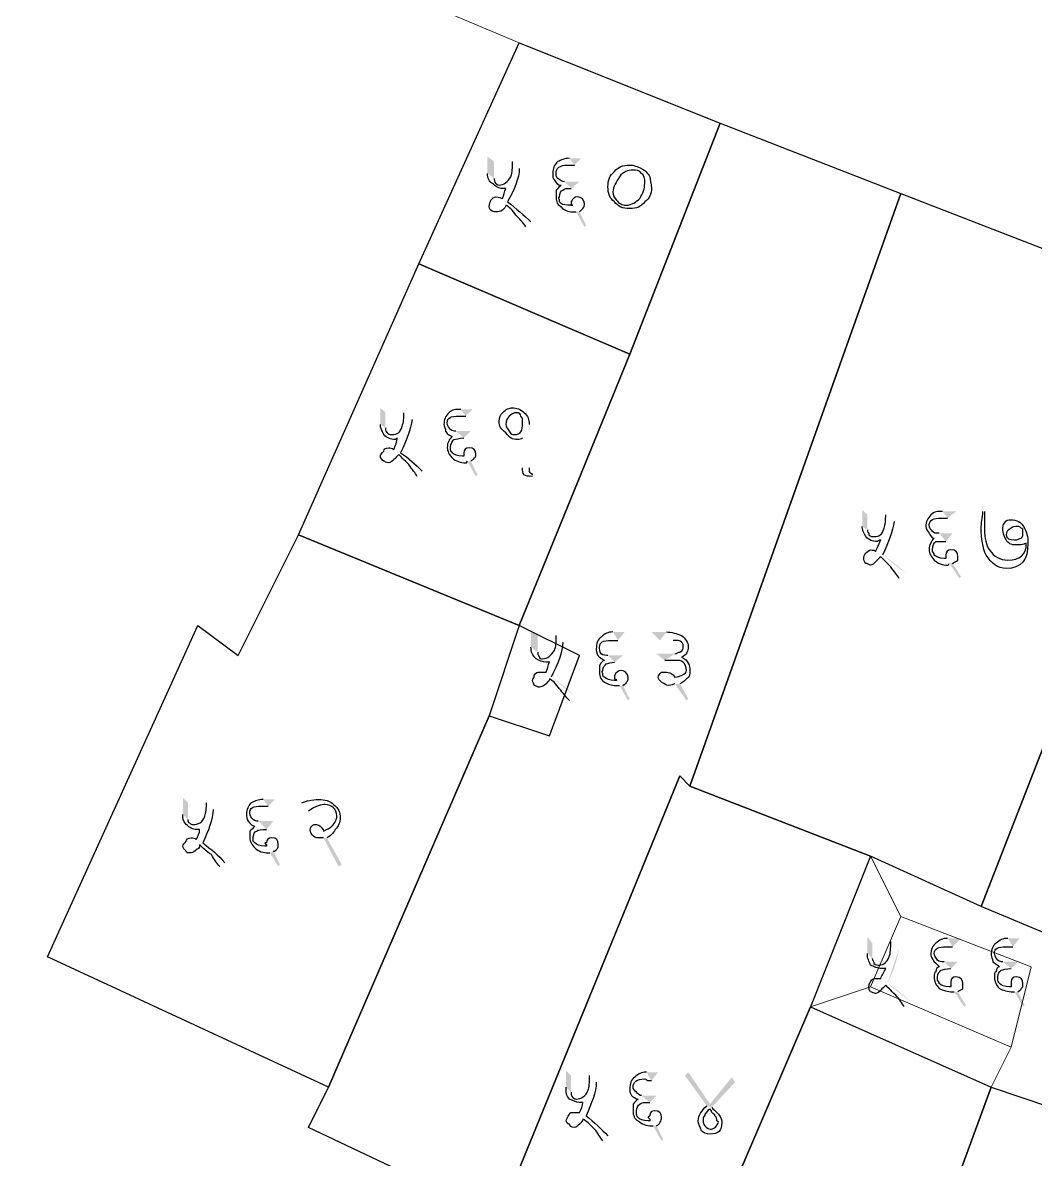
# Model space of a CAD drawing. Header units: inches. Extents: x 5 to 133, y 5 to 145.
# Drawn here: x 16.96 to 29.77, y 60.85 to 75.23 of the extents above; entities that cross this region are included whole.
import ezdxf

# ---------------------------------------------------------------- set-up
doc = ezdxf.new("R2010")
doc.units = ezdxf.units.IN
doc.header["$MEASUREMENT"] = 0
doc.layers.add('PDF_Geometry', color=7, linetype='Continuous')
doc.layers.add('PDF_Solid Fills', color=7, linetype='Continuous')

msp = doc.modelspace()

# ---------------------------------------------------------------- hatches: boundary and pattern name
at = {"layer": 'PDF_Solid Fills', "transparency": 33554559}
h = msp.add_hatch(color=256, dxfattribs=at)
h.paths.add_polyline_path([(23.156, 73.47), (23.241, 73.385)], flags=0)
h.paths.add_polyline_path([(23.389, 72.708), (23.326, 72.644)], flags=0)
h.paths.add_polyline_path([(22.839, 73.321), (22.839, 73.533), (22.923, 73.47), (22.923, 73.258)], flags=0)
h.paths.add_polyline_path([(23.939, 73.427), (24.024, 73.512), (23.876, 73.512)], flags=0)
h.paths.add_polyline_path([(23.961, 72.835), (24.066, 72.644), (24.088, 72.665), (24.003, 72.835)], flags=0)
h.paths.add_polyline_path([(23.897, 73.131), (24.003, 73.216), (23.812, 73.216)], flags=0)
h = msp.add_hatch(color=256, dxfattribs=at)
h.paths.add_polyline_path([(21.78, 70.295), (21.886, 70.21)], flags=0)
h.paths.add_polyline_path([(22.013, 69.554), (21.95, 69.49)], flags=0)
h.paths.add_polyline_path([(21.484, 70.146), (21.484, 70.358), (21.548, 70.295), (21.548, 70.104)], flags=0)
h.paths.add_polyline_path([(22.564, 70.252), (22.648, 70.337), (22.5, 70.337)], flags=0)
h.paths.add_polyline_path([(22.585, 69.681), (22.691, 69.49), (22.712, 69.511), (22.627, 69.681)], flags=0)
h.paths.add_polyline_path([(22.542, 69.977), (22.627, 70.062), (22.437, 70.062)], flags=0)
h.paths.add_polyline_path([(23.368, 70.146), (23.368, 69.596)], flags=0)
h.paths.add_polyline_path([(23.41, 69.511), (23.41, 69.49)], flags=0)
h = msp.add_hatch(color=256, dxfattribs=at)
h.paths.add_polyline_path([(27.876, 69.003), (27.982, 68.919)], flags=0)
h.paths.add_polyline_path([(28.131, 68.263, 0.059151), (27.834, 68.495)], flags=0)
h.paths.add_polyline_path([(28.131, 68.263), (28.046, 68.199)], flags=0)
h.paths.add_polyline_path([(27.58, 68.855), (27.58, 69.067), (27.644, 69.003), (27.644, 68.813)], flags=0)
h.paths.add_polyline_path([(28.66, 68.961), (28.765, 69.046), (28.596, 69.046)], flags=0)
h.paths.add_polyline_path([(28.681, 68.39), (28.808, 68.199), (28.829, 68.22), (28.723, 68.39)], flags=0)
h.paths.add_polyline_path([(28.638, 68.665), (28.723, 68.771), (28.554, 68.771)], flags=0)
h.paths.add_polyline_path([(29.104, 69.046), (29.125, 69.046)], flags=0)
h.paths.add_polyline_path([(29.655, 68.644), (29.655, 68.644)], flags=0)
h = msp.add_hatch(color=256, dxfattribs=at)
h.paths.add_polyline_path([(23.707, 67.479), (23.791, 67.395)], flags=0)
h.paths.add_polyline_path([(23.939, 66.717, 0.059151), (23.643, 66.95)], flags=0)
h.paths.add_polyline_path([(23.939, 66.717), (23.876, 66.654)], flags=0)
h.paths.add_polyline_path([(23.389, 67.331), (23.389, 67.543), (23.474, 67.479), (23.474, 67.268)], flags=0)
h.paths.add_polyline_path([(24.49, 67.416), (24.574, 67.522), (24.426, 67.522)], flags=0)
h.paths.add_polyline_path([(24.511, 66.844), (24.617, 66.654), (24.638, 66.675), (24.553, 66.844)], flags=0)
h.paths.add_polyline_path([(24.447, 67.141), (24.553, 67.225), (24.363, 67.225)], flags=0)
h.paths.add_polyline_path([(25.019, 67.416), (24.913, 67.522), (25.104, 67.522)], flags=0)
h.paths.add_polyline_path([(25.273, 66.866), (25.379, 66.675), (25.358, 66.654), (25.209, 66.866)], flags=0)
h.paths.add_polyline_path([(25.082, 67.162), (24.977, 67.247), (25.209, 67.247)], flags=0)
h = msp.add_hatch(color=256, dxfattribs=at)
h.paths.add_polyline_path([(19.283, 65.363), (19.367, 65.278)], flags=0)
h.paths.add_polyline_path([(19.516, 64.601), (19.452, 64.558)], flags=0)
h.paths.add_polyline_path([(18.986, 65.215), (18.986, 65.426), (19.05, 65.363), (19.05, 65.151)], flags=0)
h.paths.add_polyline_path([(20.066, 65.32), (20.151, 65.405), (20.002, 65.405)], flags=0)
h.paths.add_polyline_path([(20.087, 64.728), (20.193, 64.558), (20.214, 64.58), (20.129, 64.749)], flags=0)
h.paths.add_polyline_path([(20.045, 65.024), (20.129, 65.13), (19.939, 65.13)], flags=0)
h.paths.add_polyline_path([(20.574, 65.257), (20.489, 65.363)], flags=0)
h.paths.add_polyline_path([(20.807, 64.918), (20.997, 64.58), (20.955, 64.558), (20.764, 64.918)], flags=0)
h = msp.add_hatch(color=256, dxfattribs=at)
h.paths.add_polyline_path([(27.94, 63.606), (28.046, 63.521)], flags=0)
h.paths.add_polyline_path([(27.898, 63.077, 0.0757), (28.046, 63.521)], flags=0)
h.paths.add_polyline_path([(28.194, 62.844, 0.059151), (27.898, 63.077)], flags=0)
h.paths.add_polyline_path([(28.194, 62.844), (28.109, 62.78)], flags=0)
h.paths.add_polyline_path([(27.644, 63.458), (27.644, 63.669), (27.707, 63.585), (27.707, 63.394)], flags=0)
h.paths.add_polyline_path([(28.723, 63.542), (28.829, 63.648), (28.66, 63.648)], flags=0)
h.paths.add_polyline_path([(28.744, 62.971), (28.871, 62.78), (28.892, 62.802), (28.787, 62.971)], flags=0)
h.paths.add_polyline_path([(28.702, 63.267), (28.787, 63.352), (28.617, 63.352)], flags=0)
h.paths.add_polyline_path([(29.485, 63.542), (29.57, 63.648), (29.422, 63.648)], flags=0)
h.paths.add_polyline_path([(29.506, 62.971), (29.612, 62.78), (29.633, 62.802), (29.549, 62.971)], flags=0)
h.paths.add_polyline_path([(29.464, 63.267), (29.549, 63.352), (29.358, 63.352)], flags=0)
h = msp.add_hatch(color=256, dxfattribs=at)
h.paths.add_polyline_path([(24.13, 61.913), (24.215, 61.828)], flags=0)
h.paths.add_polyline_path([(24.363, 61.151), (24.299, 61.087)], flags=0)
h.paths.add_polyline_path([(23.834, 61.764), (23.834, 61.976), (23.897, 61.913), (23.897, 61.701)], flags=0)
h.paths.add_polyline_path([(24.913, 61.849), (24.998, 61.955), (24.85, 61.955)], flags=0)
h.paths.add_polyline_path([(24.934, 61.278), (25.04, 61.087), (25.061, 61.108), (24.977, 61.278)], flags=0)
h.paths.add_polyline_path([(24.892, 61.574), (24.977, 61.659), (24.786, 61.659)], flags=0)
h.paths.add_polyline_path([(25.612, 61.532), (25.336, 61.913), (25.379, 61.955), (25.654, 61.553), (25.929, 61.891), (25.971, 61.828), (25.675, 61.51)], flags=0)

# ---------------------------------------------------------------- linework, layer by layer
at = {"layer": 'PDF_Geometry', "lineweight": 9}
msp.add_lwpolyline([(52.451, 63.415), (35.814, 70.019), (32.004, 71.543), (28.067, 73.067), (25.781, 73.956), (23.241, 74.972), (14.478, 78.655), (15.113, 81.195), (20.574, 79.036), (23.876, 77.766), (26.924, 76.623), (29.845, 75.48), (31.623, 74.972), (36.449, 73.194)], dxfattribs=at)
msp.add_lwpolyline([(52.451, 63.415), (35.814, 70.019), (32.004, 71.543), (28.067, 73.067), (25.781, 73.956), (23.241, 74.972), (14.478, 78.655), (15.113, 81.195), (20.574, 79.036), (23.876, 77.766), (26.924, 76.623), (29.845, 75.48), (31.623, 74.972), (36.449, 73.194)], dxfattribs=at)
at = {"layer": 'PDF_Geometry', "color": 21, "lineweight": 13, "true_color": 0xffafaf}
for points in [[(25.781, 73.956), (24.638, 71.035), (21.971, 72.178), (23.241, 74.972)], [(25.781, 73.956), (24.638, 71.035), (21.971, 72.178), (23.241, 74.972)], [(25.781, 73.956), (24.638, 71.035), (21.971, 72.178), (23.241, 74.972)], [(25.781, 73.956), (24.638, 71.035), (21.971, 72.178), (23.241, 74.972)], [(28.067, 73.067), (25.4, 65.574), (25.273, 65.701), (22.987, 60.113), (20.574, 61.256), (20.828, 61.764), (22.86, 66.463), (23.622, 66.209), (24.003, 67.225), (23.241, 67.606), (24.638, 71.035), (25.781, 73.956)], [(28.067, 73.067), (25.4, 65.574), (25.273, 65.701), (22.987, 60.113), (20.574, 61.256), (20.828, 61.764), (22.86, 66.463), (23.622, 66.209), (24.003, 67.225), (23.241, 67.606), (24.638, 71.035), (25.781, 73.956)], [(28.067, 73.067), (25.4, 65.574), (25.273, 65.701), (22.987, 60.113), (20.574, 61.256), (20.828, 61.764), (22.86, 66.463), (23.622, 66.209), (24.003, 67.225), (23.241, 67.606), (24.638, 71.035), (25.781, 73.956)], [(28.067, 73.067), (25.4, 65.574), (25.273, 65.701), (22.987, 60.113), (20.574, 61.256), (20.828, 61.764), (22.86, 66.463), (23.622, 66.209), (24.003, 67.225), (23.241, 67.606), (24.638, 71.035), (25.781, 73.956)], [(32.004, 71.543), (29.083, 64.05), (27.686, 64.685), (25.4, 65.574), (28.067, 73.067)], [(32.004, 71.543), (29.083, 64.05), (27.686, 64.685), (25.4, 65.574), (28.067, 73.067)], [(32.004, 71.543), (29.083, 64.05), (27.686, 64.685), (25.4, 65.574), (28.067, 73.067)], [(32.004, 71.543), (29.083, 64.05), (27.686, 64.685), (25.4, 65.574), (28.067, 73.067)], [(24.638, 71.035), (23.241, 67.606), (20.447, 68.749), (21.971, 72.178)], [(24.638, 71.035), (23.241, 67.606), (20.447, 68.749), (21.971, 72.178)], [(24.638, 71.035), (23.241, 67.606), (20.447, 68.749), (21.971, 72.178)], [(24.638, 71.035), (23.241, 67.606), (20.447, 68.749), (21.971, 72.178)], [(32.512, 61.383), (30.226, 62.272), (30.607, 63.415), (29.083, 64.05), (32.004, 71.543), (35.814, 70.019)], [(32.512, 61.383), (30.226, 62.272), (30.607, 63.415), (29.083, 64.05), (32.004, 71.543), (35.814, 70.019)], [(32.512, 61.383), (30.226, 62.272), (30.607, 63.415), (29.083, 64.05), (32.004, 71.543), (35.814, 70.019)], [(32.512, 61.383), (30.226, 62.272), (30.607, 63.415), (29.083, 64.05), (32.004, 71.543), (35.814, 70.019)], [(23.241, 67.606), (22.86, 66.463), (20.828, 61.764), (17.272, 63.415), (19.177, 67.606), (19.685, 67.225), (20.447, 68.749)], [(23.241, 67.606), (22.86, 66.463), (20.828, 61.764), (17.272, 63.415), (19.177, 67.606), (19.685, 67.225), (20.447, 68.749)], [(23.241, 67.606), (22.86, 66.463), (20.828, 61.764), (17.272, 63.415), (19.177, 67.606), (19.685, 67.225), (20.447, 68.749)], [(23.241, 67.606), (22.86, 66.463), (20.828, 61.764), (17.272, 63.415), (19.177, 67.606), (19.685, 67.225), (20.447, 68.749)], [(25.4, 65.574), (27.686, 64.685), (26.924, 62.78), (24.257, 56.557), (21.844, 57.573), (22.987, 60.113), (25.273, 65.701)], [(25.4, 65.574), (27.686, 64.685), (26.924, 62.78), (24.257, 56.557), (21.844, 57.573), (22.987, 60.113), (25.273, 65.701)], [(25.4, 65.574), (27.686, 64.685), (26.924, 62.78), (24.257, 56.557), (21.844, 57.573), (22.987, 60.113), (25.273, 65.701)], [(25.4, 65.574), (27.686, 64.685), (26.924, 62.78), (24.257, 56.557), (21.844, 57.573), (22.987, 60.113), (25.273, 65.701)], [(29.21, 61.764), (26.924, 55.541), (24.257, 56.557), (26.924, 62.78)], [(29.21, 61.764), (26.924, 55.541), (24.257, 56.557), (26.924, 62.78)], [(29.21, 61.764), (26.924, 55.541), (24.257, 56.557), (26.924, 62.78)], [(29.21, 61.764), (26.924, 55.541), (24.257, 56.557), (26.924, 62.78)], [(32.512, 61.383), (32.258, 60.621), (29.972, 54.906), (29.845, 54.398), (26.924, 55.541), (29.21, 61.764), (29.972, 61.51), (30.226, 62.272)], [(32.512, 61.383), (32.258, 60.621), (29.972, 54.906), (29.845, 54.398), (26.924, 55.541), (29.21, 61.764), (29.972, 61.51), (30.226, 62.272)], [(32.512, 61.383), (32.258, 60.621), (29.972, 54.906), (29.845, 54.398), (26.924, 55.541), (29.21, 61.764), (29.972, 61.51), (30.226, 62.272)], [(32.512, 61.383), (32.258, 60.621), (29.972, 54.906), (29.845, 54.398), (26.924, 55.541), (29.21, 61.764), (29.972, 61.51), (30.226, 62.272)]]:
    msp.add_lwpolyline(points, close=True, dxfattribs=at)
at = {"layer": 'PDF_Geometry', "color": 21, "lineweight": 25, "true_color": 0xffafaf}
for points in [[(25.781, 73.956), (24.638, 71.035), (21.971, 72.178), (23.241, 74.972)], [(25.781, 73.956), (24.638, 71.035), (21.971, 72.178), (23.241, 74.972)], [(28.067, 73.067), (25.4, 65.574), (25.273, 65.701), (22.987, 60.113), (20.574, 61.256), (20.828, 61.764), (22.86, 66.463), (23.622, 66.209), (24.003, 67.225), (23.241, 67.606), (24.638, 71.035), (25.781, 73.956)], [(28.067, 73.067), (25.4, 65.574), (25.273, 65.701), (22.987, 60.113), (20.574, 61.256), (20.828, 61.764), (22.86, 66.463), (23.622, 66.209), (24.003, 67.225), (23.241, 67.606), (24.638, 71.035), (25.781, 73.956)], [(32.004, 71.543), (29.083, 64.05), (27.686, 64.685), (25.4, 65.574), (28.067, 73.067)], [(32.004, 71.543), (29.083, 64.05), (27.686, 64.685), (25.4, 65.574), (28.067, 73.067)], [(24.638, 71.035), (23.241, 67.606), (20.447, 68.749), (21.971, 72.178)], [(24.638, 71.035), (23.241, 67.606), (20.447, 68.749), (21.971, 72.178)], [(32.512, 61.383), (30.226, 62.272), (30.607, 63.415), (29.083, 64.05), (32.004, 71.543), (35.814, 70.019)], [(32.512, 61.383), (30.226, 62.272), (30.607, 63.415), (29.083, 64.05), (32.004, 71.543), (35.814, 70.019)], [(23.241, 67.606), (22.86, 66.463), (20.828, 61.764), (17.272, 63.415), (19.177, 67.606), (19.685, 67.225), (20.447, 68.749)], [(23.241, 67.606), (22.86, 66.463), (20.828, 61.764), (17.272, 63.415), (19.177, 67.606), (19.685, 67.225), (20.447, 68.749)], [(25.4, 65.574), (27.686, 64.685), (26.924, 62.78), (24.257, 56.557), (21.844, 57.573), (22.987, 60.113), (25.273, 65.701)], [(25.4, 65.574), (27.686, 64.685), (26.924, 62.78), (24.257, 56.557), (21.844, 57.573), (22.987, 60.113), (25.273, 65.701)], [(29.21, 61.764), (26.924, 55.541), (24.257, 56.557), (26.924, 62.78)], [(29.21, 61.764), (26.924, 55.541), (24.257, 56.557), (26.924, 62.78)], [(32.512, 61.383), (32.258, 60.621), (29.972, 54.906), (29.845, 54.398), (26.924, 55.541), (29.21, 61.764), (29.972, 61.51), (30.226, 62.272)], [(32.512, 61.383), (32.258, 60.621), (29.972, 54.906), (29.845, 54.398), (26.924, 55.541), (29.21, 61.764), (29.972, 61.51), (30.226, 62.272)]]:
    msp.add_lwpolyline(points, close=True, dxfattribs=at)
at = {"layer": 'PDF_Geometry', "lineweight": 9}
for points in [[(25.781, 73.956), (24.638, 71.035), (21.971, 72.178), (23.241, 74.972)], [(25.781, 73.956), (24.638, 71.035), (21.971, 72.178), (23.241, 74.972)], [(28.067, 73.067), (25.4, 65.574), (25.273, 65.701), (22.987, 60.113), (20.574, 61.256), (20.828, 61.764), (22.86, 66.463), (23.241, 67.606), (24.638, 71.035), (25.781, 73.956)], [(28.067, 73.067), (25.4, 65.574), (25.273, 65.701), (22.987, 60.113), (20.574, 61.256), (20.828, 61.764), (22.86, 66.463), (23.241, 67.606), (24.638, 71.035), (25.781, 73.956)], [(32.004, 71.543), (29.083, 64.05), (27.686, 64.685), (25.4, 65.574), (28.067, 73.067)], [(32.004, 71.543), (29.083, 64.05), (27.686, 64.685), (25.4, 65.574), (28.067, 73.067)], [(24.638, 71.035), (23.241, 67.606), (20.447, 68.749), (21.971, 72.178)], [(24.638, 71.035), (23.241, 67.606), (20.447, 68.749), (21.971, 72.178)], [(35.814, 70.019), (32.512, 61.383), (30.226, 62.272), (29.972, 61.51), (29.21, 61.764), (29.464, 62.272), (29.718, 63.288), (28.067, 63.923), (27.686, 64.685), (29.083, 64.05), (32.004, 71.543)], [(35.814, 70.019), (32.512, 61.383), (30.226, 62.272), (29.972, 61.51), (29.21, 61.764), (29.464, 62.272), (29.718, 63.288), (28.067, 63.923), (27.686, 64.685), (29.083, 64.05), (32.004, 71.543)], [(23.241, 67.606), (22.86, 66.463), (20.828, 61.764), (17.272, 63.415), (19.177, 67.606), (19.685, 67.225), (20.447, 68.749)], [(23.241, 67.606), (22.86, 66.463), (20.828, 61.764), (17.272, 63.415), (19.177, 67.606), (19.685, 67.225), (20.447, 68.749)], [(25.4, 65.574), (27.686, 64.685), (28.067, 63.923), (27.686, 63.034), (26.924, 62.78), (24.257, 56.557), (21.844, 57.573), (22.987, 60.113), (25.273, 65.701)], [(25.4, 65.574), (27.686, 64.685), (28.067, 63.923), (27.686, 63.034), (26.924, 62.78), (24.257, 56.557), (21.844, 57.573), (22.987, 60.113), (25.273, 65.701)], [(29.464, 62.272), (27.686, 63.034), (28.067, 63.923), (29.718, 63.288)], [(29.464, 62.272), (27.686, 63.034), (28.067, 63.923), (29.718, 63.288)], [(29.464, 62.272), (29.21, 61.764), (26.924, 55.541), (24.257, 56.557), (26.924, 62.78), (27.686, 63.034)], [(29.464, 62.272), (29.21, 61.764), (26.924, 55.541), (24.257, 56.557), (26.924, 62.78), (27.686, 63.034)], [(32.512, 61.383), (32.258, 60.621), (29.972, 54.906), (29.845, 54.398), (26.924, 55.541), (29.21, 61.764), (29.972, 61.51), (30.226, 62.272)], [(32.512, 61.383), (32.258, 60.621), (29.972, 54.906), (29.845, 54.398), (26.924, 55.541), (29.21, 61.764), (29.972, 61.51), (30.226, 62.272)]]:
    msp.add_lwpolyline(points, close=True, dxfattribs=at)
at = {"layer": 'PDF_Geometry', "lineweight": 25}
for points in [[(23.135, 73.279), (23.156, 73.343), (23.156, 73.385), (23.156, 73.47)], [(23.728, 73.47), (23.685, 73.427), (23.664, 73.385), (23.664, 73.321)], [(23.876, 73.512), (23.812, 73.512), (23.77, 73.491), (23.728, 73.47)], [(22.902, 73.194), (22.86, 73.216), (22.839, 73.258), (22.839, 73.321)], [(23.241, 73.385), (23.241, 73.258), (23.177, 73.11), (23.093, 72.962)], [(23.664, 73.321), (23.664, 73.279), (23.664, 73.258), (23.685, 73.237)], [(23.707, 73.321), (23.707, 73.385), (23.749, 73.427), (23.855, 73.427)], [(23.728, 73.258), (23.707, 73.279), (23.707, 73.3), (23.707, 73.321)], [(23.855, 73.427), (23.855, 73.427), (23.876, 73.427), (23.897, 73.427)], [(23.897, 73.427), (23.918, 73.427), (23.939, 73.427), (23.939, 73.427)], [(24.363, 73.152), (24.363, 73.237), (24.384, 73.3), (24.447, 73.343)], [(24.447, 73.343), (24.49, 73.406), (24.553, 73.427), (24.638, 73.427)], [(24.68, 73.364), (24.617, 73.364), (24.553, 73.343), (24.511, 73.279)], [(24.638, 73.427), (24.68, 73.427), (24.744, 73.406), (24.786, 73.385)], [(24.786, 73.321), (24.765, 73.364), (24.723, 73.364), (24.68, 73.364)], [(24.786, 73.385), (24.828, 73.364), (24.871, 73.321), (24.892, 73.279)], [(24.828, 73.194), (24.828, 73.258), (24.828, 73.3), (24.786, 73.321)], [(23.029, 73.131), (22.987, 73.131), (22.945, 73.152), (22.902, 73.194)], [(22.923, 73.258), (22.923, 73.237), (22.923, 73.216), (22.945, 73.194)], [(22.945, 73.194), (22.945, 73.194), (22.966, 73.173), (22.987, 73.173)], [(22.987, 73.173), (23.05, 73.173), (23.093, 73.216), (23.135, 73.279)], [(23.685, 73.237), (23.707, 73.194), (23.728, 73.173), (23.77, 73.173)], [(23.77, 73.173), (23.749, 73.152), (23.728, 73.131), (23.707, 73.11)], [(23.812, 73.216), (23.791, 73.216), (23.749, 73.237), (23.728, 73.258)], [(24.511, 73.279), (24.469, 73.216), (24.426, 73.152), (24.426, 73.089)], [(24.765, 73.004), (24.807, 73.067), (24.828, 73.131), (24.828, 73.194)], [(24.892, 73.279), (24.892, 73.237), (24.913, 73.194), (24.913, 73.131)], [(22.881, 72.983), (22.902, 73.004), (22.923, 73.025), (22.945, 73.025)], [(22.945, 73.025), (22.987, 73.025), (23.008, 73.004), (23.029, 73.004)], [(23.029, 73.004), (23.05, 73.046), (23.05, 73.089), (23.072, 73.131)], [(23.072, 73.131), (23.072, 73.131), (23.05, 73.131), (23.029, 73.131)], [(23.707, 73.11), (23.707, 73.089), (23.707, 73.067), (23.707, 73.025)], [(23.707, 73.025), (23.707, 72.983), (23.707, 72.94), (23.77, 72.898)], [(23.749, 72.983), (23.749, 73.004), (23.728, 73.004), (23.749, 73.025)], [(23.749, 73.025), (23.749, 73.067), (23.77, 73.11), (23.791, 73.11)], [(23.791, 73.11), (23.812, 73.131), (23.855, 73.131), (23.897, 73.131)], [(23.982, 73.025), (23.939, 73.025), (23.918, 73.004), (23.897, 72.962)], [(24.066, 72.94), (24.066, 72.983), (24.024, 73.025), (23.982, 73.025)], [(24.447, 72.962), (24.384, 73.004), (24.363, 73.067), (24.363, 73.152)], [(24.426, 73.089), (24.426, 73.046), (24.447, 73.004), (24.469, 72.983)], [(24.913, 73.131), (24.913, 73.067), (24.892, 73.004), (24.828, 72.962)], [(22.86, 72.898), (22.86, 72.94), (22.881, 72.962), (22.881, 72.983)], [(22.881, 72.856), (22.881, 72.856), (22.86, 72.877), (22.86, 72.898)], [(23.072, 72.919), (23.072, 72.898), (23.05, 72.877), (23.029, 72.856)], [(23.199, 72.792), (23.156, 72.856), (23.114, 72.898), (23.072, 72.919)], [(23.093, 72.962), (23.199, 72.877), (23.304, 72.792), (23.389, 72.708)], [(23.77, 72.94), (23.749, 72.962), (23.749, 72.962), (23.749, 72.983)], [(23.897, 72.919), (23.834, 72.919), (23.791, 72.919), (23.77, 72.94)], [(23.77, 72.898), (23.812, 72.856), (23.855, 72.835), (23.918, 72.835)], [(23.897, 72.962), (23.897, 72.962), (23.897, 72.94), (23.897, 72.94)], [(23.897, 72.94), (23.897, 72.94), (23.897, 72.94), (23.897, 72.919)], [(23.897, 72.919), (23.918, 72.919), (23.918, 72.919), (23.918, 72.919)], [(23.918, 72.919), (23.918, 72.919), (23.897, 72.919), (23.897, 72.919)], [(24.003, 72.835), (24.024, 72.856), (24.045, 72.877), (24.045, 72.877)], [(24.045, 72.877), (24.066, 72.898), (24.066, 72.919), (24.066, 72.94)], [(24.638, 72.877), (24.553, 72.877), (24.49, 72.898), (24.447, 72.962)], [(24.469, 72.983), (24.511, 72.94), (24.532, 72.919), (24.596, 72.919)], [(24.596, 72.919), (24.659, 72.919), (24.723, 72.962), (24.765, 73.004)], [(24.828, 72.962), (24.786, 72.898), (24.723, 72.877), (24.638, 72.877)], [(22.945, 72.835), (22.923, 72.835), (22.902, 72.835), (22.881, 72.856)], [(23.029, 72.856), (23.008, 72.835), (22.966, 72.835), (22.945, 72.835)], [(23.326, 72.644), (23.283, 72.708), (23.241, 72.75), (23.199, 72.792)], [(23.918, 72.835), (23.939, 72.835), (23.939, 72.835), (23.961, 72.835)], [(21.759, 70.125), (21.78, 70.168), (21.78, 70.231), (21.78, 70.295)], [(22.352, 70.295), (22.31, 70.252), (22.288, 70.21), (22.288, 70.146)], [(22.5, 70.337), (22.437, 70.337), (22.394, 70.337), (22.352, 70.295)], [(22.987, 70.189), (22.987, 70.231), (23.008, 70.273), (23.029, 70.295)], [(23.029, 70.295), (23.072, 70.337), (23.114, 70.358), (23.156, 70.358)], [(23.199, 70.295), (23.177, 70.295), (23.135, 70.273), (23.114, 70.252)], [(23.156, 70.358), (23.199, 70.358), (23.262, 70.337), (23.304, 70.295)], [(23.262, 70.252), (23.262, 70.273), (23.241, 70.295), (23.199, 70.295)], [(23.304, 70.295), (23.347, 70.252), (23.368, 70.21), (23.368, 70.146)], [(21.526, 70.019), (21.505, 70.062), (21.484, 70.104), (21.484, 70.146)], [(21.886, 70.21), (21.865, 70.083), (21.823, 69.956), (21.738, 69.787)], [(22.288, 70.146), (22.288, 70.125), (22.31, 70.083), (22.31, 70.062)], [(22.331, 70.168), (22.331, 70.231), (22.373, 70.252), (22.479, 70.252)], [(22.373, 70.083), (22.352, 70.104), (22.331, 70.125), (22.331, 70.168)], [(22.479, 70.252), (22.5, 70.252), (22.5, 70.252), (22.521, 70.252)], [(22.521, 70.252), (22.542, 70.252), (22.564, 70.252), (22.564, 70.252)], [(23.072, 70.041), (23.008, 70.083), (22.987, 70.125), (22.987, 70.189)], [(23.114, 70.252), (23.093, 70.231), (23.072, 70.189), (23.072, 70.146)], [(23.072, 70.146), (23.072, 70.125), (23.093, 70.083), (23.114, 70.062)], [(23.177, 70.019), (23.262, 70.019), (23.283, 70.062), (23.283, 70.168)], [(23.283, 70.168), (23.283, 70.21), (23.283, 70.231), (23.262, 70.252)], [(21.675, 69.956), (21.611, 69.956), (21.569, 69.977), (21.526, 70.019)], [(21.548, 70.104), (21.548, 70.083), (21.548, 70.062), (21.569, 70.041)], [(21.569, 70.041), (21.59, 70.019), (21.59, 70.019), (21.632, 70.019)], [(21.632, 70.019), (21.696, 70.019), (21.738, 70.041), (21.759, 70.125)], [(22.31, 70.062), (22.331, 70.019), (22.373, 69.998), (22.394, 69.998)], [(22.394, 69.998), (22.373, 69.977), (22.352, 69.956), (22.352, 69.935)], [(22.437, 70.062), (22.415, 70.062), (22.394, 70.062), (22.373, 70.083)], [(23.22, 69.956), (23.156, 69.956), (23.114, 69.977), (23.072, 70.041)], [(23.114, 70.062), (23.135, 70.019), (23.156, 70.019), (23.177, 70.019)], [(21.526, 69.808), (21.526, 69.829), (21.548, 69.85), (21.59, 69.85)], [(21.59, 69.85), (21.611, 69.85), (21.632, 69.85), (21.653, 69.829)], [(21.653, 69.829), (21.675, 69.871), (21.696, 69.935), (21.696, 69.977)], [(21.696, 69.977), (21.696, 69.977), (21.675, 69.956), (21.675, 69.956)], [(22.352, 69.935), (22.331, 69.914), (22.331, 69.892), (22.331, 69.85)], [(22.331, 69.85), (22.331, 69.808), (22.352, 69.765), (22.394, 69.723)], [(22.373, 69.85), (22.373, 69.914), (22.394, 69.935), (22.415, 69.956)], [(22.373, 69.829), (22.373, 69.829), (22.373, 69.85), (22.373, 69.85)], [(22.415, 69.956), (22.437, 69.956), (22.479, 69.977), (22.542, 69.977)], [(22.606, 69.85), (22.564, 69.85), (22.542, 69.829), (22.542, 69.787)], [(22.691, 69.765), (22.691, 69.829), (22.669, 69.85), (22.606, 69.85)], [(23.283, 69.977), (23.262, 69.956), (23.241, 69.956), (23.22, 69.956)], [(21.484, 69.744), (21.484, 69.765), (21.505, 69.787), (21.526, 69.808)], [(21.526, 69.681), (21.505, 69.702), (21.484, 69.723), (21.484, 69.744)], [(21.717, 69.765), (21.696, 69.744), (21.675, 69.723), (21.653, 69.702)], [(21.844, 69.638), (21.78, 69.702), (21.738, 69.744), (21.717, 69.765)], [(21.738, 69.787), (21.844, 69.723), (21.929, 69.638), (22.013, 69.554)], [(22.394, 69.787), (22.394, 69.787), (22.373, 69.808), (22.373, 69.829)], [(22.521, 69.744), (22.458, 69.744), (22.415, 69.765), (22.394, 69.787)], [(22.394, 69.723), (22.437, 69.681), (22.5, 69.66), (22.564, 69.66)], [(22.542, 69.744), (22.542, 69.744), (22.542, 69.744), (22.521, 69.744)], [(22.542, 69.787), (22.542, 69.765), (22.542, 69.765), (22.542, 69.765)], [(22.542, 69.765), (22.542, 69.765), (22.542, 69.744), (22.542, 69.744)], [(22.627, 69.681), (22.648, 69.702), (22.669, 69.702), (22.669, 69.723)], [(22.669, 69.723), (22.691, 69.723), (22.691, 69.744), (22.691, 69.765)], [(21.59, 69.66), (21.548, 69.66), (21.548, 69.681), (21.526, 69.681)], [(21.653, 69.702), (21.632, 69.681), (21.611, 69.66), (21.59, 69.66)], [(21.95, 69.49), (21.929, 69.533), (21.886, 69.575), (21.844, 69.638)], [(22.564, 69.66), (22.564, 69.66), (22.585, 69.66), (22.585, 69.681)], [(23.304, 69.511), (23.283, 69.533), (23.283, 69.554), (23.283, 69.596)], [(23.368, 69.596), (23.368, 69.575), (23.368, 69.554), (23.368, 69.554)], [(23.41, 69.49), (23.347, 69.49), (23.326, 69.49), (23.304, 69.511)], [(23.368, 69.554), (23.368, 69.533), (23.389, 69.533), (23.41, 69.511)], [(27.855, 68.834), (27.876, 68.876), (27.876, 68.94), (27.876, 69.003)], [(28.448, 69.003), (28.406, 68.961), (28.385, 68.919), (28.385, 68.855)], [(28.596, 69.046), (28.533, 69.046), (28.49, 69.046), (28.448, 69.003)], [(29.083, 68.834), (29.083, 68.898), (29.104, 68.961), (29.104, 69.046)], [(29.125, 69.046), (29.125, 69.025), (29.125, 68.982), (29.125, 68.94)], [(27.623, 68.728), (27.601, 68.771), (27.58, 68.813), (27.58, 68.855)], [(27.982, 68.919), (27.961, 68.792), (27.919, 68.665), (27.834, 68.495)], [(28.385, 68.855), (28.385, 68.834), (28.406, 68.792), (28.427, 68.771)], [(28.427, 68.876), (28.427, 68.94), (28.49, 68.961), (28.575, 68.961)], [(28.469, 68.792), (28.448, 68.813), (28.427, 68.834), (28.427, 68.876)], [(28.575, 68.961), (28.596, 68.961), (28.617, 68.961), (28.638, 68.961)], [(28.638, 68.961), (28.638, 68.961), (28.66, 68.961), (28.66, 68.961)], [(29.125, 68.94), (29.125, 68.876), (29.125, 68.855), (29.125, 68.813)], [(29.358, 68.813), (29.358, 68.855), (29.358, 68.876), (29.379, 68.898)], [(29.379, 68.898), (29.4, 68.94), (29.422, 68.94), (29.464, 68.94)], [(29.464, 68.94), (29.527, 68.94), (29.591, 68.919), (29.633, 68.834)], [(29.549, 68.855), (29.506, 68.855), (29.485, 68.855), (29.464, 68.834)], [(29.591, 68.834), (29.57, 68.855), (29.57, 68.855), (29.549, 68.855)], [(27.771, 68.665), (27.707, 68.665), (27.665, 68.686), (27.623, 68.728)], [(27.644, 68.813), (27.644, 68.792), (27.665, 68.771), (27.665, 68.749)], [(27.665, 68.749), (27.686, 68.728), (27.707, 68.728), (27.728, 68.728)], [(27.728, 68.728), (27.792, 68.728), (27.834, 68.749), (27.855, 68.834)], [(28.427, 68.771), (28.448, 68.728), (28.469, 68.707), (28.49, 68.707)], [(28.49, 68.707), (28.469, 68.686), (28.448, 68.665), (28.448, 68.644)], [(28.554, 68.771), (28.511, 68.771), (28.49, 68.771), (28.469, 68.792)], [(29.147, 68.495), (29.104, 68.58), (29.083, 68.707), (29.083, 68.834)], [(29.125, 68.813), (29.125, 68.707), (29.147, 68.622), (29.189, 68.559)], [(29.4, 68.686), (29.379, 68.728), (29.358, 68.771), (29.358, 68.813)], [(29.464, 68.834), (29.422, 68.813), (29.4, 68.792), (29.4, 68.749)], [(29.4, 68.749), (29.4, 68.707), (29.443, 68.686), (29.506, 68.686)], [(29.506, 68.686), (29.549, 68.686), (29.57, 68.707), (29.591, 68.707)], [(29.612, 68.792), (29.612, 68.813), (29.612, 68.834), (29.591, 68.834)], [(29.591, 68.707), (29.612, 68.728), (29.612, 68.749), (29.612, 68.792)], [(29.633, 68.834), (29.655, 68.792), (29.676, 68.728), (29.676, 68.644)], [(27.623, 68.517), (27.644, 68.538), (27.665, 68.559), (27.686, 68.559)], [(27.686, 68.559), (27.707, 68.559), (27.749, 68.559), (27.749, 68.538)], [(27.749, 68.538), (27.771, 68.58), (27.792, 68.644), (27.813, 68.686)], [(27.813, 68.686), (27.792, 68.686), (27.771, 68.665), (27.771, 68.665)], [(28.448, 68.644), (28.427, 68.622), (28.427, 68.601), (28.427, 68.559)], [(28.427, 68.559), (28.427, 68.517), (28.448, 68.474), (28.49, 68.432)], [(28.469, 68.559), (28.469, 68.622), (28.49, 68.644), (28.511, 68.665)], [(28.469, 68.538), (28.469, 68.538), (28.469, 68.559), (28.469, 68.559)], [(28.511, 68.665), (28.533, 68.665), (28.575, 68.665), (28.638, 68.665)], [(28.702, 68.559), (28.66, 68.559), (28.638, 68.538), (28.638, 68.495)], [(28.787, 68.474), (28.787, 68.538), (28.765, 68.559), (28.702, 68.559)], [(29.189, 68.559), (29.252, 68.474), (29.316, 68.432), (29.422, 68.432)], [(29.527, 68.622), (29.464, 68.622), (29.422, 68.644), (29.4, 68.686)], [(29.676, 68.644), (29.676, 68.432), (29.591, 68.326), (29.4, 68.326)], [(29.422, 68.432), (29.57, 68.432), (29.655, 68.495), (29.655, 68.644)], [(29.655, 68.644), (29.612, 68.622), (29.57, 68.622), (29.527, 68.622)], [(27.601, 68.453), (27.601, 68.474), (27.601, 68.495), (27.623, 68.517)], [(27.623, 68.39), (27.601, 68.411), (27.601, 68.432), (27.601, 68.453)], [(27.813, 68.474), (27.792, 68.453), (27.771, 68.432), (27.749, 68.411)], [(27.94, 68.347), (27.876, 68.411), (27.834, 68.453), (27.813, 68.474)], [(28.49, 68.495), (28.49, 68.495), (28.49, 68.517), (28.469, 68.538)], [(28.617, 68.453), (28.554, 68.453), (28.511, 68.474), (28.49, 68.495)], [(28.49, 68.432), (28.533, 68.39), (28.596, 68.368), (28.66, 68.368)], [(28.638, 68.453), (28.638, 68.453), (28.638, 68.453), (28.617, 68.453)], [(28.638, 68.495), (28.638, 68.474), (28.638, 68.474), (28.638, 68.474)], [(28.638, 68.474), (28.638, 68.474), (28.638, 68.453), (28.638, 68.453)], [(28.723, 68.39), (28.744, 68.411), (28.765, 68.411), (28.787, 68.432)], [(28.787, 68.432), (28.787, 68.432), (28.787, 68.453), (28.787, 68.474)], [(29.4, 68.326), (29.295, 68.326), (29.21, 68.39), (29.147, 68.495)], [(27.686, 68.368), (27.665, 68.368), (27.644, 68.39), (27.623, 68.39)], [(27.749, 68.411), (27.728, 68.39), (27.707, 68.368), (27.686, 68.368)], [(28.046, 68.199), (28.025, 68.241), (27.982, 68.284), (27.94, 68.347)], [(28.66, 68.368), (28.66, 68.368), (28.681, 68.368), (28.681, 68.39)], [(23.685, 67.289), (23.707, 67.331), (23.707, 67.395), (23.707, 67.479)], [(24.278, 67.458), (24.236, 67.437), (24.215, 67.374), (24.215, 67.31)], [(24.257, 67.331), (24.257, 67.395), (24.299, 67.416), (24.405, 67.416)], [(24.426, 67.522), (24.363, 67.522), (24.32, 67.501), (24.278, 67.458)], [(24.405, 67.416), (24.405, 67.416), (24.426, 67.416), (24.447, 67.416)], [(24.447, 67.416), (24.469, 67.416), (24.49, 67.416), (24.49, 67.416)], [(25.104, 67.522), (25.167, 67.522), (25.231, 67.501), (25.294, 67.479)], [(25.294, 67.395), (25.273, 67.416), (25.231, 67.416), (25.188, 67.416)], [(25.294, 67.479), (25.336, 67.437), (25.379, 67.395), (25.379, 67.331)], [(23.453, 67.183), (23.41, 67.225), (23.389, 67.268), (23.389, 67.331)], [(23.474, 67.268), (23.474, 67.247), (23.474, 67.225), (23.495, 67.204)], [(23.537, 67.183), (23.601, 67.183), (23.643, 67.225), (23.685, 67.289)], [(23.791, 67.395), (23.791, 67.268), (23.728, 67.12), (23.643, 66.95)], [(24.215, 67.31), (24.215, 67.289), (24.215, 67.268), (24.236, 67.225)], [(24.278, 67.247), (24.257, 67.268), (24.257, 67.31), (24.257, 67.331)], [(25.209, 67.247), (25.231, 67.247), (25.252, 67.268), (25.273, 67.268)], [(25.273, 67.268), (25.315, 67.289), (25.315, 67.31), (25.315, 67.331)], [(25.315, 67.331), (25.315, 67.352), (25.315, 67.374), (25.294, 67.395)], [(25.379, 67.331), (25.379, 67.289), (25.358, 67.225), (25.294, 67.204)], [(23.58, 67.141), (23.537, 67.141), (23.495, 67.162), (23.453, 67.183)], [(23.495, 67.204), (23.495, 67.183), (23.516, 67.183), (23.537, 67.183)], [(23.58, 67.014), (23.601, 67.056), (23.601, 67.098), (23.622, 67.141)], [(23.622, 67.141), (23.622, 67.141), (23.601, 67.141), (23.58, 67.141)], [(24.236, 67.225), (24.257, 67.204), (24.278, 67.183), (24.32, 67.162)], [(24.32, 67.162), (24.299, 67.162), (24.278, 67.141), (24.257, 67.098)], [(24.363, 67.225), (24.342, 67.225), (24.299, 67.225), (24.278, 67.247)], [(24.299, 67.035), (24.299, 67.077), (24.32, 67.098), (24.342, 67.12)], [(24.342, 67.12), (24.363, 67.12), (24.405, 67.141), (24.447, 67.141)], [(25.146, 67.162), (25.125, 67.162), (25.104, 67.162), (25.082, 67.162)], [(25.188, 67.162), (25.188, 67.162), (25.167, 67.162), (25.146, 67.162)], [(25.315, 67.141), (25.294, 67.162), (25.252, 67.162), (25.188, 67.162)], [(25.294, 67.204), (25.379, 67.162), (25.4, 67.098), (25.4, 67.035)], [(25.358, 67.035), (25.358, 67.077), (25.336, 67.12), (25.315, 67.141)], [(23.431, 66.971), (23.453, 67.014), (23.474, 67.014), (23.495, 67.014)], [(23.495, 67.014), (23.537, 67.014), (23.558, 67.014), (23.58, 67.014)], [(24.257, 67.098), (24.257, 67.098), (24.257, 67.056), (24.257, 67.035)], [(24.257, 67.035), (24.257, 66.971), (24.257, 66.929), (24.32, 66.887)], [(24.299, 66.993), (24.299, 67.014), (24.278, 67.014), (24.299, 67.035)], [(24.32, 66.95), (24.299, 66.95), (24.299, 66.971), (24.299, 66.993)], [(24.532, 67.035), (24.49, 67.035), (24.469, 67.014), (24.447, 66.971)], [(24.617, 66.95), (24.617, 66.993), (24.574, 67.035), (24.532, 67.035)], [(24.998, 66.95), (24.998, 66.971), (25.019, 66.993), (25.04, 67.014)], [(25.04, 67.014), (25.04, 67.014), (25.061, 67.014), (25.082, 67.014)], [(25.082, 67.014), (25.146, 67.014), (25.188, 66.993), (25.209, 66.95)], [(25.294, 66.971), (25.336, 66.993), (25.358, 67.014), (25.358, 67.035)], [(25.4, 67.035), (25.4, 66.993), (25.4, 66.95), (25.358, 66.929)], [(23.41, 66.908), (23.41, 66.929), (23.431, 66.95), (23.431, 66.971)], [(23.431, 66.844), (23.431, 66.866), (23.41, 66.887), (23.41, 66.908)], [(23.495, 66.823), (23.474, 66.823), (23.453, 66.844), (23.431, 66.844)], [(23.58, 66.866), (23.558, 66.844), (23.516, 66.823), (23.495, 66.823)], [(23.622, 66.929), (23.622, 66.908), (23.601, 66.887), (23.58, 66.866)], [(23.749, 66.802), (23.707, 66.866), (23.664, 66.908), (23.622, 66.929)], [(24.447, 66.908), (24.384, 66.908), (24.342, 66.929), (24.32, 66.95)], [(24.32, 66.887), (24.363, 66.866), (24.405, 66.844), (24.469, 66.844)], [(24.447, 66.971), (24.447, 66.95), (24.447, 66.95), (24.447, 66.95)], [(24.447, 66.95), (24.447, 66.95), (24.447, 66.929), (24.447, 66.929)], [(24.447, 66.929), (24.469, 66.929), (24.469, 66.929), (24.469, 66.908)], [(24.469, 66.908), (24.469, 66.908), (24.447, 66.908), (24.447, 66.908)], [(24.469, 66.844), (24.49, 66.844), (24.49, 66.844), (24.511, 66.844)], [(24.553, 66.844), (24.574, 66.866), (24.596, 66.866), (24.596, 66.887)], [(24.596, 66.887), (24.617, 66.908), (24.617, 66.908), (24.617, 66.95)], [(25.04, 66.887), (25.019, 66.908), (24.998, 66.929), (24.998, 66.95)], [(25.125, 66.844), (25.104, 66.844), (25.082, 66.866), (25.04, 66.887)], [(25.209, 66.866), (25.188, 66.866), (25.167, 66.844), (25.125, 66.844)], [(25.209, 66.95), (25.252, 66.95), (25.273, 66.971), (25.294, 66.971)], [(25.358, 66.929), (25.336, 66.908), (25.315, 66.887), (25.273, 66.866)], [(23.876, 66.654), (23.834, 66.696), (23.791, 66.76), (23.749, 66.802)], [(20.002, 65.405), (19.939, 65.405), (19.897, 65.384), (19.854, 65.363)], [(20.489, 65.363), (20.553, 65.384), (20.616, 65.405), (20.701, 65.405)], [(20.701, 65.405), (20.786, 65.405), (20.849, 65.384), (20.891, 65.342)], [(19.367, 65.278), (19.367, 65.151), (19.304, 65.003), (19.24, 64.855)], [(19.262, 65.193), (19.283, 65.236), (19.283, 65.299), (19.283, 65.363)], [(19.854, 65.363), (19.812, 65.32), (19.791, 65.278), (19.791, 65.215)], [(19.833, 65.236), (19.833, 65.299), (19.875, 65.32), (19.981, 65.32)], [(19.981, 65.32), (20.002, 65.32), (20.002, 65.32), (20.024, 65.32)], [(20.024, 65.32), (20.045, 65.32), (20.066, 65.32), (20.066, 65.32)], [(20.786, 65.342), (20.743, 65.342), (20.659, 65.32), (20.574, 65.257)], [(20.891, 65.299), (20.87, 65.32), (20.828, 65.342), (20.786, 65.342)], [(20.891, 65.342), (20.955, 65.299), (20.976, 65.236), (20.976, 65.172)], [(20.934, 65.193), (20.934, 65.236), (20.913, 65.278), (20.891, 65.299)], [(19.029, 65.088), (18.986, 65.13), (18.986, 65.172), (18.986, 65.215)], [(19.05, 65.151), (19.05, 65.13), (19.05, 65.109), (19.071, 65.109)], [(19.071, 65.109), (19.092, 65.088), (19.092, 65.088), (19.113, 65.088)], [(19.113, 65.088), (19.177, 65.088), (19.24, 65.109), (19.262, 65.193)], [(19.791, 65.215), (19.791, 65.193), (19.791, 65.151), (19.812, 65.13)], [(19.812, 65.13), (19.833, 65.088), (19.875, 65.066), (19.897, 65.066)], [(19.875, 65.151), (19.854, 65.172), (19.833, 65.193), (19.833, 65.236)], [(19.939, 65.13), (19.918, 65.13), (19.897, 65.13), (19.875, 65.151)], [(20.87, 65.066), (20.913, 65.109), (20.934, 65.151), (20.934, 65.193)], [(20.976, 65.172), (20.976, 65.109), (20.955, 65.066), (20.913, 65.024)], [(19.156, 65.024), (19.113, 65.024), (19.071, 65.045), (19.029, 65.088)], [(19.156, 64.897), (19.177, 64.939), (19.198, 64.982), (19.198, 65.024)], [(19.198, 65.024), (19.198, 65.024), (19.177, 65.024), (19.156, 65.024)], [(19.897, 65.066), (19.875, 65.045), (19.854, 65.024), (19.833, 65.003)], [(19.833, 65.003), (19.833, 64.982), (19.833, 64.961), (19.833, 64.918)], [(19.875, 64.918), (19.875, 64.961), (19.897, 65.003), (19.918, 65.003)], [(19.918, 65.003), (19.939, 65.024), (19.981, 65.024), (20.045, 65.024)], [(20.595, 65.024), (20.595, 65.045), (20.616, 65.066), (20.616, 65.066)], [(20.637, 64.939), (20.616, 64.961), (20.595, 64.982), (20.595, 65.024)], [(20.616, 65.066), (20.637, 65.088), (20.637, 65.088), (20.659, 65.088)], [(20.659, 65.088), (20.68, 65.088), (20.701, 65.088), (20.722, 65.066)], [(20.722, 65.066), (20.743, 65.045), (20.764, 65.024), (20.764, 65.003)], [(20.764, 65.003), (20.807, 65.024), (20.849, 65.045), (20.87, 65.066)], [(20.913, 65.024), (20.891, 64.982), (20.849, 64.939), (20.807, 64.918)], [(18.986, 64.812), (18.986, 64.834), (19.008, 64.855), (19.029, 64.876)], [(19.029, 64.876), (19.029, 64.897), (19.05, 64.918), (19.092, 64.918)], [(19.092, 64.918), (19.113, 64.918), (19.135, 64.918), (19.156, 64.897)], [(19.198, 64.834), (19.198, 64.791), (19.177, 64.77), (19.156, 64.77)], [(19.346, 64.707), (19.283, 64.749), (19.24, 64.791), (19.198, 64.834)], [(19.24, 64.855), (19.346, 64.77), (19.431, 64.707), (19.516, 64.601)], [(19.833, 64.918), (19.833, 64.876), (19.854, 64.834), (19.897, 64.791)], [(19.875, 64.876), (19.875, 64.897), (19.875, 64.918), (19.875, 64.918)], [(19.897, 64.855), (19.897, 64.855), (19.875, 64.876), (19.875, 64.876)], [(20.024, 64.812), (19.96, 64.812), (19.918, 64.834), (19.897, 64.855)], [(20.045, 64.855), (20.024, 64.855), (20.024, 64.855), (20.024, 64.855)], [(20.024, 64.855), (20.024, 64.834), (20.045, 64.834), (20.045, 64.834)], [(20.108, 64.918), (20.066, 64.918), (20.045, 64.897), (20.045, 64.855)], [(20.045, 64.834), (20.045, 64.812), (20.045, 64.812), (20.045, 64.812)], [(20.193, 64.834), (20.193, 64.897), (20.172, 64.918), (20.108, 64.918)], [(20.172, 64.77), (20.193, 64.791), (20.193, 64.812), (20.193, 64.834)], [(20.743, 64.918), (20.701, 64.918), (20.659, 64.918), (20.637, 64.939)], [(20.764, 64.918), (20.743, 64.918), (20.743, 64.918), (20.743, 64.918)], [(19.029, 64.749), (19.008, 64.77), (18.986, 64.791), (18.986, 64.812)], [(19.092, 64.728), (19.05, 64.728), (19.029, 64.728), (19.029, 64.749)], [(19.156, 64.77), (19.135, 64.749), (19.113, 64.728), (19.092, 64.728)], [(19.452, 64.558), (19.41, 64.601), (19.389, 64.643), (19.346, 64.707)], [(19.897, 64.791), (19.939, 64.749), (20.002, 64.728), (20.066, 64.728)], [(20.045, 64.812), (20.045, 64.812), (20.045, 64.812), (20.024, 64.812)], [(20.066, 64.728), (20.066, 64.728), (20.066, 64.728), (20.087, 64.728)], [(20.129, 64.749), (20.151, 64.749), (20.172, 64.77), (20.172, 64.77)], [(27.919, 63.415), (27.94, 63.458), (27.94, 63.521), (27.94, 63.606)], [(28.511, 63.585), (28.469, 63.564), (28.448, 63.5), (28.448, 63.437)], [(28.49, 63.458), (28.49, 63.521), (28.554, 63.542), (28.638, 63.542)], [(28.66, 63.648), (28.596, 63.648), (28.554, 63.627), (28.511, 63.585)], [(28.638, 63.542), (28.66, 63.542), (28.681, 63.542), (28.702, 63.542)], [(28.702, 63.542), (28.723, 63.542), (28.723, 63.542), (28.723, 63.542)], [(29.273, 63.585), (29.231, 63.564), (29.21, 63.5), (29.21, 63.437)], [(29.252, 63.458), (29.252, 63.521), (29.295, 63.542), (29.4, 63.542)], [(29.422, 63.648), (29.358, 63.648), (29.316, 63.627), (29.273, 63.585)], [(29.4, 63.542), (29.422, 63.542), (29.422, 63.542), (29.443, 63.542)], [(29.443, 63.542), (29.464, 63.542), (29.485, 63.542), (29.485, 63.542)], [(27.686, 63.31), (27.665, 63.352), (27.644, 63.394), (27.644, 63.458)], [(27.707, 63.394), (27.707, 63.373), (27.728, 63.352), (27.728, 63.331)], [(27.792, 63.31), (27.855, 63.31), (27.898, 63.352), (27.919, 63.415)], [(28.448, 63.437), (28.448, 63.415), (28.469, 63.394), (28.49, 63.352)], [(28.533, 63.373), (28.511, 63.394), (28.49, 63.437), (28.49, 63.458)], [(29.21, 63.437), (29.21, 63.415), (29.231, 63.394), (29.231, 63.352)], [(29.295, 63.373), (29.273, 63.394), (29.252, 63.437), (29.252, 63.458)], [(27.834, 63.267), (27.771, 63.267), (27.728, 63.288), (27.686, 63.31)], [(27.728, 63.331), (27.749, 63.31), (27.771, 63.31), (27.792, 63.31)], [(27.813, 63.14), (27.834, 63.183), (27.855, 63.225), (27.876, 63.267)], [(27.876, 63.267), (27.855, 63.267), (27.834, 63.267), (27.834, 63.267)], [(28.49, 63.352), (28.511, 63.331), (28.533, 63.31), (28.554, 63.288)], [(28.554, 63.288), (28.533, 63.288), (28.511, 63.267), (28.511, 63.225)], [(28.617, 63.352), (28.575, 63.352), (28.554, 63.352), (28.533, 63.373)], [(28.533, 63.161), (28.533, 63.204), (28.554, 63.225), (28.575, 63.246)], [(28.575, 63.246), (28.596, 63.246), (28.638, 63.267), (28.702, 63.267)], [(29.231, 63.352), (29.252, 63.331), (29.295, 63.31), (29.316, 63.288)], [(29.316, 63.288), (29.295, 63.288), (29.273, 63.267), (29.273, 63.225)], [(29.358, 63.352), (29.337, 63.352), (29.316, 63.352), (29.295, 63.373)], [(29.295, 63.161), (29.295, 63.204), (29.316, 63.225), (29.337, 63.246)], [(29.337, 63.246), (29.358, 63.246), (29.4, 63.267), (29.464, 63.267)], [(27.665, 63.034), (27.665, 63.056), (27.665, 63.077), (27.686, 63.098)], [(27.686, 63.098), (27.707, 63.14), (27.728, 63.14), (27.749, 63.14)], [(27.749, 63.14), (27.771, 63.14), (27.813, 63.14), (27.813, 63.14)], [(28.511, 63.225), (28.49, 63.225), (28.49, 63.183), (28.49, 63.161)], [(28.49, 63.161), (28.49, 63.098), (28.511, 63.056), (28.554, 63.013)], [(28.533, 63.119), (28.533, 63.14), (28.533, 63.14), (28.533, 63.161)], [(28.554, 63.077), (28.554, 63.077), (28.554, 63.098), (28.533, 63.119)], [(28.765, 63.161), (28.723, 63.161), (28.702, 63.14), (28.702, 63.098)], [(28.702, 63.098), (28.702, 63.077), (28.702, 63.077), (28.702, 63.077)], [(28.85, 63.077), (28.85, 63.119), (28.829, 63.161), (28.765, 63.161)], [(29.273, 63.225), (29.252, 63.225), (29.252, 63.183), (29.252, 63.161)], [(29.252, 63.161), (29.252, 63.098), (29.273, 63.056), (29.316, 63.013)], [(29.295, 63.119), (29.295, 63.14), (29.295, 63.14), (29.295, 63.161)], [(29.316, 63.077), (29.316, 63.077), (29.295, 63.098), (29.295, 63.119)], [(29.527, 63.161), (29.485, 63.161), (29.464, 63.14), (29.464, 63.098)], [(29.464, 63.098), (29.464, 63.077), (29.464, 63.077), (29.464, 63.077)], [(29.612, 63.077), (29.612, 63.119), (29.591, 63.161), (29.527, 63.161)], [(27.686, 62.971), (27.665, 62.992), (27.665, 63.013), (27.665, 63.034)], [(27.749, 62.95), (27.728, 62.95), (27.707, 62.971), (27.686, 62.971)], [(27.813, 62.992), (27.792, 62.971), (27.771, 62.95), (27.749, 62.95)], [(27.876, 63.056), (27.855, 63.034), (27.834, 63.013), (27.813, 62.992)], [(28.003, 62.929), (27.94, 62.992), (27.898, 63.034), (27.876, 63.056)], [(28.681, 63.034), (28.617, 63.034), (28.575, 63.056), (28.554, 63.077)], [(28.554, 63.013), (28.596, 62.992), (28.66, 62.971), (28.723, 62.971)], [(28.702, 63.034), (28.702, 63.034), (28.702, 63.034), (28.681, 63.034)], [(28.702, 63.077), (28.702, 63.077), (28.702, 63.056), (28.702, 63.056)], [(28.702, 63.056), (28.702, 63.056), (28.702, 63.034), (28.702, 63.034)], [(28.723, 62.971), (28.723, 62.971), (28.744, 62.971), (28.744, 62.971)], [(28.787, 62.971), (28.808, 62.992), (28.829, 62.992), (28.85, 63.013)], [(28.85, 63.013), (28.85, 63.034), (28.85, 63.034), (28.85, 63.077)], [(29.443, 63.034), (29.379, 63.034), (29.337, 63.056), (29.316, 63.077)], [(29.316, 63.013), (29.358, 62.992), (29.422, 62.971), (29.485, 62.971)], [(29.464, 63.034), (29.464, 63.034), (29.464, 63.034), (29.443, 63.034)], [(29.464, 63.077), (29.464, 63.077), (29.464, 63.056), (29.464, 63.056)], [(29.464, 63.056), (29.464, 63.056), (29.464, 63.034), (29.464, 63.034)], [(29.485, 62.971), (29.485, 62.971), (29.506, 62.971), (29.506, 62.971)], [(29.549, 62.971), (29.57, 62.992), (29.591, 62.992), (29.591, 63.013)], [(29.591, 63.013), (29.612, 63.034), (29.612, 63.034), (29.612, 63.077)], [(28.109, 62.78), (28.088, 62.823), (28.046, 62.886), (28.003, 62.929)], [(24.85, 61.955), (24.786, 61.955), (24.744, 61.934), (24.701, 61.891)], [(24.215, 61.828), (24.215, 61.701), (24.151, 61.553), (24.088, 61.405)], [(24.109, 61.722), (24.13, 61.764), (24.13, 61.828), (24.13, 61.913)], [(24.701, 61.891), (24.659, 61.87), (24.638, 61.807), (24.638, 61.743)], [(24.68, 61.764), (24.68, 61.828), (24.723, 61.87), (24.828, 61.87)], [(24.828, 61.87), (24.85, 61.87), (24.85, 61.849), (24.871, 61.849)], [(24.871, 61.849), (24.892, 61.849), (24.913, 61.849), (24.913, 61.849)], [(23.876, 61.616), (23.834, 61.659), (23.834, 61.701), (23.834, 61.764)], [(23.897, 61.701), (23.897, 61.68), (23.897, 61.659), (23.918, 61.637)], [(23.961, 61.616), (24.024, 61.616), (24.088, 61.659), (24.109, 61.722)], [(24.638, 61.743), (24.638, 61.722), (24.638, 61.701), (24.659, 61.659)], [(24.659, 61.659), (24.68, 61.637), (24.723, 61.616), (24.744, 61.616)], [(24.723, 61.701), (24.701, 61.722), (24.68, 61.743), (24.68, 61.764)], [(24.786, 61.659), (24.765, 61.659), (24.744, 61.68), (24.723, 61.701)], [(24.003, 61.574), (23.961, 61.574), (23.918, 61.595), (23.876, 61.616)], [(23.918, 61.637), (23.939, 61.616), (23.939, 61.616), (23.961, 61.616)], [(24.003, 61.447), (24.024, 61.489), (24.045, 61.532), (24.045, 61.574)], [(24.045, 61.574), (24.045, 61.574), (24.024, 61.574), (24.003, 61.574)], [(24.744, 61.616), (24.723, 61.595), (24.701, 61.574), (24.68, 61.553)], [(24.68, 61.553), (24.68, 61.532), (24.68, 61.489), (24.68, 61.468)], [(24.723, 61.468), (24.723, 61.51), (24.744, 61.532), (24.765, 61.553)], [(24.765, 61.553), (24.786, 61.574), (24.828, 61.574), (24.892, 61.574)], [(25.506, 61.341), (25.506, 61.405), (25.548, 61.468), (25.612, 61.532)], [(23.834, 61.341), (23.834, 61.362), (23.855, 61.383), (23.876, 61.426)], [(23.876, 61.426), (23.876, 61.447), (23.897, 61.447), (23.939, 61.447)], [(23.939, 61.447), (23.961, 61.447), (23.982, 61.447), (24.003, 61.447)], [(24.088, 61.405), (24.193, 61.32), (24.278, 61.235), (24.363, 61.151)], [(24.68, 61.468), (24.68, 61.405), (24.701, 61.362), (24.744, 61.341)], [(24.723, 61.426), (24.723, 61.447), (24.723, 61.447), (24.723, 61.468)], [(24.744, 61.383), (24.744, 61.383), (24.723, 61.405), (24.723, 61.426)], [(24.871, 61.341), (24.807, 61.341), (24.765, 61.362), (24.744, 61.383)], [(24.892, 61.405), (24.871, 61.383), (24.871, 61.383), (24.871, 61.383)], [(24.871, 61.383), (24.871, 61.383), (24.892, 61.362), (24.892, 61.362)], [(24.955, 61.468), (24.913, 61.468), (24.892, 61.447), (24.892, 61.405)], [(25.04, 61.383), (25.04, 61.426), (25.019, 61.468), (24.955, 61.468)], [(25.019, 61.32), (25.04, 61.341), (25.04, 61.362), (25.04, 61.383)], [(25.59, 61.426), (25.59, 61.426), (25.59, 61.405), (25.569, 61.383)], [(25.569, 61.383), (25.569, 61.362), (25.569, 61.362), (25.569, 61.341)], [(25.654, 61.489), (25.633, 61.489), (25.633, 61.468), (25.59, 61.426)], [(25.675, 61.447), (25.675, 61.468), (25.675, 61.468), (25.654, 61.489)], [(25.675, 61.51), (25.696, 61.489), (25.717, 61.468), (25.76, 61.426)], [(25.717, 61.405), (25.717, 61.426), (25.696, 61.426), (25.675, 61.447)], [(25.739, 61.341), (25.739, 61.362), (25.739, 61.383), (25.717, 61.405)], [(25.76, 61.426), (25.802, 61.383), (25.802, 61.341), (25.802, 61.32)], [(23.876, 61.299), (23.855, 61.299), (23.834, 61.32), (23.834, 61.341)], [(23.939, 61.256), (23.897, 61.256), (23.876, 61.278), (23.876, 61.299)], [(24.003, 61.299), (23.982, 61.278), (23.961, 61.256), (23.939, 61.256)], [(24.045, 61.362), (24.045, 61.341), (24.024, 61.32), (24.003, 61.299)], [(24.193, 61.235), (24.13, 61.299), (24.088, 61.341), (24.045, 61.362)], [(24.299, 61.087), (24.257, 61.129), (24.236, 61.193), (24.193, 61.235)], [(24.744, 61.341), (24.786, 61.299), (24.85, 61.278), (24.913, 61.278)], [(24.892, 61.341), (24.892, 61.341), (24.892, 61.341), (24.871, 61.341)], [(24.892, 61.362), (24.892, 61.362), (24.892, 61.362), (24.892, 61.341)], [(24.913, 61.278), (24.913, 61.278), (24.913, 61.278), (24.934, 61.278)], [(24.977, 61.278), (24.998, 61.299), (25.019, 61.299), (25.019, 61.32)], [(25.548, 61.214), (25.527, 61.256), (25.506, 61.299), (25.506, 61.341)], [(25.569, 61.341), (25.569, 61.32), (25.569, 61.299), (25.59, 61.278)], [(25.59, 61.278), (25.612, 61.256), (25.633, 61.235), (25.654, 61.235)], [(25.654, 61.235), (25.717, 61.235), (25.739, 61.278), (25.76, 61.32)], [(25.802, 61.32), (25.802, 61.214), (25.76, 61.172), (25.654, 61.172)], [(25.76, 61.32), (25.76, 61.32), (25.76, 61.341), (25.739, 61.341)], [(25.654, 61.172), (25.612, 61.172), (25.569, 61.193), (25.548, 61.214)]]:
    msp.add_open_spline(points, degree=3, dxfattribs=at)

doc.saveas('drawing.dxf')
